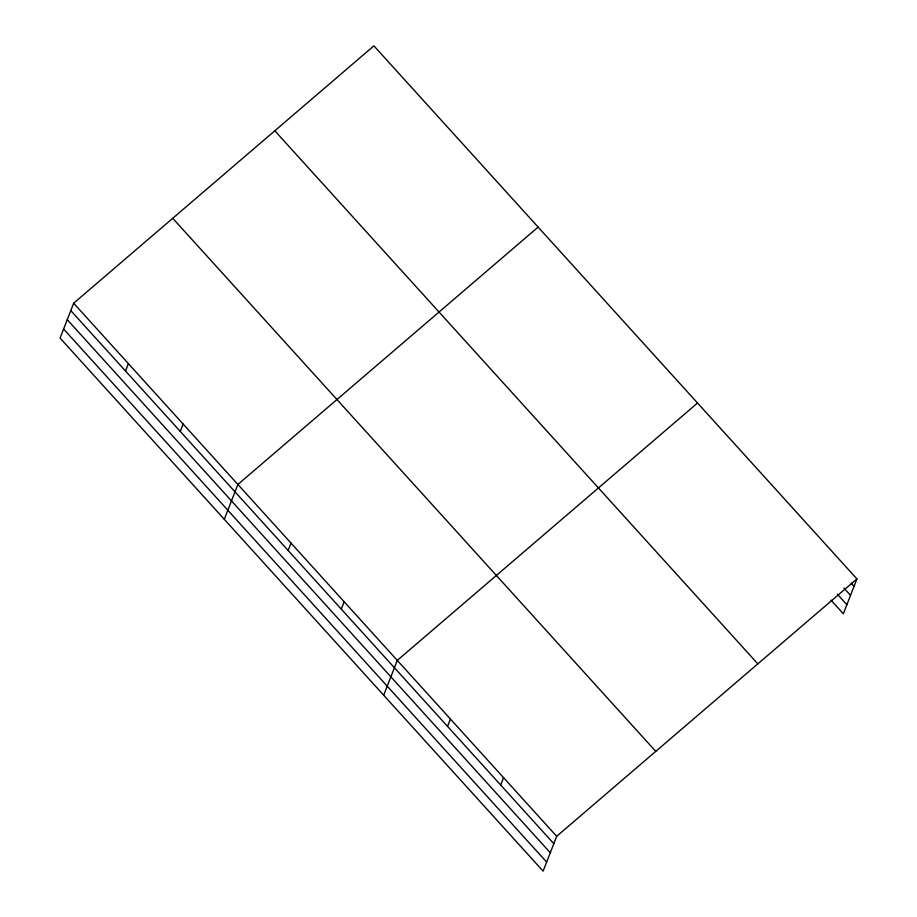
<?xml version="1.0" encoding="UTF-8"?>
<svg xmlns="http://www.w3.org/2000/svg" width="917" height="917" viewBox="0 0 917 917"><rect width="100%" height="100%" fill="white"/><g stroke="black" fill="none" stroke-linecap="round" stroke-linejoin="round"><path stroke-width="1.38" d="M73.658 303.229L60.075 338.075L543.105 871.15L556.688 836.304L856.925 578.925L373.895 45.85L73.658 303.229L556.688 836.304M125.526 371.018L128.403 363.648M180.271 431.426L183.136 424.067M224.298 519.32L237.881 484.474L538.13 227.095M288.144 550.487L291.021 543.116M341.273 609.129L344.15 601.758M383.696 695.235L397.29 660.389L697.528 403.01M447.542 726.402L450.419 719.031M500.682 785.044L503.548 777.673M856.925 578.925L843.342 613.771L831.008 600.154M851.205 583.155L854.059 586.295M843.881 588.038L850.518 595.362M837.393 594.227L846.884 604.704M274.813 130.787L757.843 663.862M172.74 218.292L655.77 751.378M70.781 310.599L553.811 843.674M67.25 319.666L550.28 852.741M63.605 329.008L546.635 862.083"/></g></svg>
